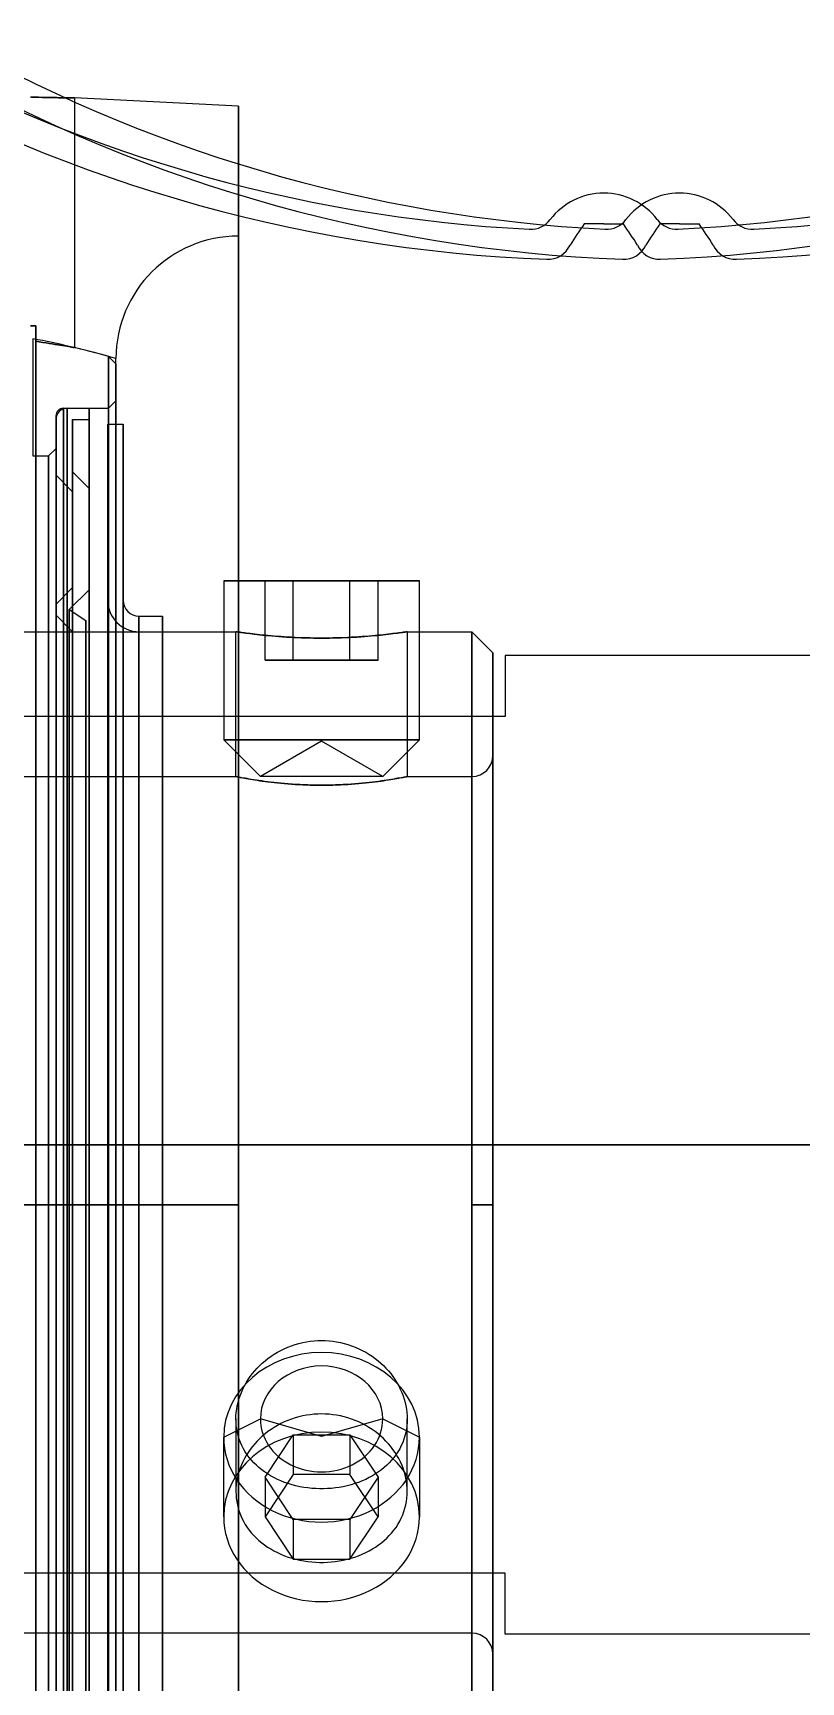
# Model space of a CAD drawing. Header units: millimetres. Extents: x 150937 to 394412, y 327166 to 584759.
# Drawn here: x 224621.3 to 224652.7, y 449877 to 449944.4 of the extents above; entities that cross this region are included whole.
import ezdxf

# ---------------------------------------------------------------- set-up
doc = ezdxf.new("R2010")
doc.units = ezdxf.units.MM
doc.layers.add('MAIN-1', color=7, linetype='Continuous')

# ---------------------------------------------------------------- blocks, each defined once
blk = doc.blocks.new('wewwww')
for q in [(8461.906, 3641.932), (8463.506, 3641.932)]:
    blk.add_line((8462.706, 3641.932), q)
for centre, radius, start, end in [((8462.707, 3581.664), 61.758, 92.15711, 120.28248), ((8460.42, 3642.379), 1, 24.5312, 92.15711), ((8476.798, 3652.492), 18.257, 212.08652, 215.34237), ((8448.588, 3652.508), 18.287, 324.66325, 327.91392), ((8464.991, 3642.379), 1, 87.84556, 155.47147), ((8462.707, 3581.664), 61.758, 59.36694, 87.84556), ((8462.706, 3581.666), 60.558, 92.87017, 119.60566), ((8459.723, 3641.149), 1, 37.31104, 92.87017), ((8465.688, 3641.149), 1, 87.12987, 142.689), ((8462.706, 3581.666), 60.558, 60.03574, 87.12987), ((8462.706, 3643.422), 2.75, 217.31104, 322.689)]:
    blk.add_arc(centre, radius, start, end)
blk = doc.blocks.new('ucf207')
at = {"layer": 'MAIN-1'}
for p, q in [((25.617, 45.263), (25.505, 45.267)), ((25.542, 45.265), (25.66, 45.262)), ((25.727, 45.26), (25.617, 45.263)), ((25.66, 45.262), (25.775, 45.258)), ((25.835, 45.256), (25.727, 45.26)), ((25.775, 45.258), (25.888, 45.255)), ((25.94, 45.254), (25.835, 45.256)), ((25.888, 45.255), (25.998, 45.252)), ((26.043, 45.251), (25.94, 45.254)), ((25.998, 45.252), (26.105, 45.25)), ((26.142, 45.249), (26.043, 45.251)), ((26.105, 45.25), (26.208, 45.248)), ((26.238, 45.247), (26.142, 45.249)), ((26.208, 45.248), (26.306, 45.246)), ((26.33, 45.246), (26.238, 45.247)), ((26.306, 45.246), (26.4, 45.245)), ((26.417, 45.244), (26.33, 45.246)), ((26.4, 45.245), (26.489, 45.243)), ((26.501, 45.243), (26.417, 45.244)), ((26.489, 45.243), (26.574, 45.242)), ((26.58, 45.242), (26.501, 45.243)), ((26.574, 45.242), (26.655, 45.241)), ((26.656, 45.241), (26.58, 45.242)), ((26.655, 45.241), (26.733, 45.241)), ((26.73, 45.241), (26.656, 45.241)), ((26.8, 45.24), (26.73, 45.241)), ((26.733, 45.241), (26.807, 45.24)), ((26.867, 45.24), (26.8, 45.24)), ((26.807, 45.24), (26.877, 45.24)), ((26.93, 45.24), (26.867, 45.24)), ((26.877, 45.24), (26.943, 45.24)), ((26.988, 45.24), (26.93, 45.24)), ((26.943, 45.24), (27.003, 45.24)), ((27.042, 45.24), (26.988, 45.24)), ((27.003, 45.24), (27.059, 45.24)), ((27.091, 45.24), (27.042, 45.24)), ((27.059, 45.24), (27.109, 45.24)), ((27.135, 45.24), (27.091, 45.24)), ((27.109, 45.24), (27.153, 45.24)), ((27.174, 45.24), (27.135, 45.24)), ((27.153, 45.24), (27.192, 45.24)), ((27.208, 45.24), (27.174, 45.24)), ((27.192, 45.24), (27.225, 45.24)), ((27.237, 45.24), (27.208, 45.24)), ((27.225, 45.24), (27.252, 45.24)), ((27.26, 45.24), (27.237, 45.24)), ((27.252, 45.24), (27.267, 45.24)), ((27.278, 45.24), (27.26, 45.24)), ((27.267, 45.24), (27.279, 45.24)), ((27.29, 45.24), (27.278, 45.24)), ((27.279, 45.24), (27.288, 45.24)), ((27.288, 45.24), (27.295, 45.24)), ((27.298, 45.24), (27.29, 45.24)), ((27.295, 45.24), (27.299, 45.24)), ((27.3, 45.24), (27.298, 45.24)), ((27.299, 45.24), (27.3, 45.24)), ((34, 44.889), (27.3, 45.24)), ((27.3, 45.24), (27.3, 35.03)), ((34, 44.889), (34, -44.889)), ((34, -44.889), (34, 44.889)), ((34, 39.583), (34, 0)), ((25.51, 35.915), (25.616, 35.918)), ((25.616, 35.918), (25.51, 35.915)), ((25.616, 35.918), (25.72, 35.92)), ((25.72, 35.92), (25.616, 35.918)), ((25.72, 35.92), (25.72, -36)), ((25.72, 35.286), (25.72, 35.92)), ((25.72, 35.92), (25.72, 35.286)), ((25.72, -36), (25.72, 35.92)), ((25.609, 35.388), (25.609, 30.6)), ((25.72, 35.286), (25.72, 0)), ((25.72, 35.286), (25.867, 35.263)), ((25.867, 35.263), (25.72, 35.286)), ((25.72, 0), (25.72, 35.286)), ((25.867, 35.263), (26.009, 35.24)), ((26.009, 35.24), (25.867, 35.263)), ((26.009, 35.24), (26.145, 35.218)), ((26.145, 35.218), (26.009, 35.24)), ((26.145, 35.218), (26.275, 35.197)), ((26.275, 35.197), (26.145, 35.218)), ((26.275, 35.197), (26.397, 35.177)), ((26.397, 35.177), (26.275, 35.197)), ((26.397, 35.177), (26.512, 35.158)), ((26.512, 35.158), (26.397, 35.177)), ((26.512, 35.158), (26.619, 35.141)), ((26.619, 35.141), (26.512, 35.158)), ((26.619, 35.141), (26.721, 35.124)), ((26.721, 35.124), (26.619, 35.141)), ((26.721, 35.124), (26.817, 35.109)), ((26.817, 35.109), (26.721, 35.124)), ((26.817, 35.109), (26.906, 35.094)), ((26.906, 35.094), (26.817, 35.109)), ((26.906, 35.094), (26.988, 35.081)), ((26.988, 35.081), (26.906, 35.094)), ((26.988, 35.081), (27.061, 35.069)), ((27.061, 35.069), (26.988, 35.081)), ((27.061, 35.069), (27.124, 35.059)), ((27.124, 35.059), (27.061, 35.069)), ((27.124, 35.059), (27.178, 35.05)), ((27.178, 35.05), (27.124, 35.059)), ((27.178, 35.05), (27.223, 35.043)), ((27.223, 35.043), (27.178, 35.05)), ((27.223, 35.043), (27.257, 35.037)), ((27.257, 35.037), (27.223, 35.043)), ((27.257, 35.037), (27.281, 35.033)), ((27.281, 35.033), (27.257, 35.037)), ((27.281, 35.033), (27.295, 35.031)), ((27.295, 35.031), (27.281, 35.033)), ((27.295, 35.031), (27.3, 35.03)), ((27.3, 35.03), (27.295, 35.031)), ((28.7, 34.669), (28.7, 0)), ((28.7, 0), (28.7, 34.669)), ((28.7, 34.669), (29, 34.369)), ((29, 0), (29, 34.583)), ((29, 0), (29, 34.369)), ((29, 34.369), (29, -34.369)), ((29, -34.369), (29, 34.369)), ((26.85, 32.55), (28.7, 32.55)), ((26.85, 0), (26.85, 32.55)), ((26.85, 32.55), (26.85, 0)), ((27.006, 0), (27.006, 32.55)), ((27.006, 32.55), (27.898, 32.55)), ((27.006, 32.55), (27.006, 0)), ((27.898, -32.55), (27.898, 32.55)), ((27.898, 32.55), (27.898, -32.55)), ((28.7, 32.55), (29, 32.85)), ((28.7, -32.55), (28.7, 32.55)), ((28.7, 32.55), (28.7, -32.55)), ((29, -32.85), (29, 32.85)), ((29, 32.85), (29, -32.85)), ((26.55, 0), (26.55, 32.25)), ((26.55, 32.25), (26.55, 0)), ((26.55, 0), (26.55, 32.094)), ((26.55, 32.094), (26.55, 0)), ((27.224, 32.094), (27.898, 32.094)), ((27.224, -32.093), (27.224, 32.094)), ((27.224, 32.094), (27.224, -32.093)), ((27.898, -32.093), (27.898, 32.094)), ((27.898, 32.094), (27.898, -32.093)), ((28.662, -31.899), (28.662, 31.899)), ((28.662, 31.899), (29.3, 31.899)), ((28.662, 31.899), (28.662, -31.899)), ((29.3, -31.899), (29.3, 31.899)), ((29.3, 31.899), (29.3, -31.899)), ((25.609, 30.6), (26.25, 30.6)), ((26.25, 30.6), (26.55, 30.9)), ((26.25, -30.6), (26.25, 30.6)), ((26.25, 30.6), (26.25, -30.6)), ((26.55, -30.9), (26.55, 30.9)), ((26.55, 30.9), (26.55, -30.9)), ((26.55, 29.811), (27.224, 29.137)), ((26.55, -29.811), (26.55, 29.811)), ((26.55, 29.811), (26.55, -29.811)), ((27.224, 29.946), (27.898, 29.272)), ((27.224, 29.946), (27.224, -29.946)), ((27.224, -29.946), (27.224, 29.946)), ((27.224, -29.137), (27.224, 29.137)), ((27.224, 29.137), (27.224, -29.137)), ((27.898, 29.272), (27.898, -29.272)), ((27.898, -29.272), (27.898, 29.272)), ((26.55, 24.55), (27.224, 25.224)), ((27.089, 24.322), (27.898, 25.131)), ((27.224, 25.224), (27.224, -25.224)), ((27.224, -25.224), (27.224, 25.224)), ((27.898, -25.13), (27.898, 25.131)), ((27.898, 25.131), (27.898, -25.13)), ((33.4, 25.5), (34, 25.5)), ((41.4, 25.5), (33.4, 25.5)), ((33.4, 25.5), (33.4, 19)), ((34, 25.5), (41.4, 25.5)), ((35.091, 25.5), (36.245, 25.5)), ((36.245, 25.5), (35.091, 25.5)), ((35.091, 22.25), (35.091, 25.5)), ((36.245, 25.5), (38.555, 25.5)), ((38.555, 25.5), (36.245, 25.5)), ((36.245, 22.25), (36.245, 25.5)), ((36.245, 22.25), (36.245, 25.5)), ((38.555, 25.5), (39.709, 25.5)), ((39.709, 25.5), (38.555, 25.5)), ((38.555, 22.25), (38.555, 25.5)), ((38.555, 22.25), (38.555, 25.5)), ((39.709, 22.25), (39.709, 25.5)), ((41.4, 23.42), (41.4, 25.5)), ((26.55, 24.55), (26.55, -24.55)), ((26.55, -24.55), (26.55, 24.55)), ((27.089, 24.322), (27.763, 23.877)), ((27.089, 24.322), (27.089, -24.322)), ((27.089, -24.322), (27.089, 24.322)), ((28.662, 0), (28.662, 24.696)), ((29.3, 24.696), (29.3, 0)), ((29.3, 0), (29.3, 24.696)), ((26.55, 24.094), (27.224, 23.42)), ((26.55, -24.094), (26.55, 24.094)), ((26.55, 24.094), (26.55, -24.094)), ((27.763, 23.877), (27.763, -23.876)), ((27.763, -23.876), (27.763, 23.877)), ((29.938, 24.058), (30.9, 24.058)), ((29.938, 24.058), (29.938, 0)), ((29.938, 0), (29.938, 24.058)), ((30.9, 24.058), (30.9, -24.058)), ((30.9, -24.058), (30.9, 24.058)), ((23.446, 23.42), (33.9, 23.42)), ((27.224, -23.42), (27.224, 23.42)), ((27.224, 23.42), (27.763, 23.42)), ((27.224, 23.42), (27.224, -23.42)), ((27.763, -23.42), (27.763, 23.42)), ((27.763, 23.42), (27.763, -23.42)), ((29.938, 0), (29.938, 23.42)), ((29.938, 23.42), (29.938, 0)), ((29.938, 23.42), (30.9, 23.42)), ((30.9, -23.42), (30.9, 23.42)), ((30.9, 23.42), (30.9, -23.42)), ((33.903, 23.419), (33.9, 23.42)), ((33.9, 23.42), (33.902, 23.42)), ((33.9, 17.5), (33.9, 23.42)), ((33.902, 23.42), (33.907, 23.419)), ((33.913, 23.418), (33.903, 23.419)), ((33.907, 23.419), (33.916, 23.418)), ((33.93, 23.415), (33.913, 23.418)), ((33.916, 23.418), (33.929, 23.416)), ((33.929, 23.416), (33.945, 23.413)), ((33.955, 23.412), (33.93, 23.415)), ((33.945, 23.413), (33.965, 23.41)), ((33.986, 23.407), (33.955, 23.412)), ((33.965, 23.41), (34.002, 23.405)), ((34.024, 23.402), (33.986, 23.407)), ((34.002, 23.405), (34.046, 23.399)), ((34.07, 23.395), (34.024, 23.402)), ((34.046, 23.399), (34.098, 23.391)), ((34.123, 23.388), (34.07, 23.395)), ((34.098, 23.391), (34.158, 23.383)), ((34.182, 23.379), (34.123, 23.388)), ((34.158, 23.383), (34.225, 23.374)), ((34.249, 23.37), (34.182, 23.379)), ((34.225, 23.374), (34.3, 23.364)), ((34.321, 23.361), (34.249, 23.37)), ((34.3, 23.364), (34.381, 23.353)), ((34.4, 23.35), (34.321, 23.361)), ((34.381, 23.353), (34.469, 23.342)), ((34.485, 23.34), (34.4, 23.35)), ((34.469, 23.342), (34.564, 23.33)), ((34.575, 23.329), (34.485, 23.34)), ((34.564, 23.33), (34.664, 23.318)), ((34.67, 23.317), (34.575, 23.329)), ((34.664, 23.318), (34.768, 23.306)), ((34.769, 23.306), (34.67, 23.317)), ((34.768, 23.306), (34.877, 23.294)), ((34.872, 23.295), (34.769, 23.306)), ((34.979, 23.283), (34.872, 23.295)), ((34.877, 23.294), (34.99, 23.282)), ((35.092, 23.272), (34.979, 23.283)), ((34.99, 23.282), (35.11, 23.27)), ((35.21, 23.26), (35.092, 23.272)), ((35.11, 23.27), (35.236, 23.258)), ((35.334, 23.249), (35.21, 23.26)), ((35.236, 23.258), (35.369, 23.246)), ((35.463, 23.238), (35.334, 23.249)), ((35.369, 23.246), (35.506, 23.234)), ((35.597, 23.227), (35.463, 23.238)), ((35.506, 23.234), (35.649, 23.223)), ((35.735, 23.217), (35.597, 23.227)), ((35.649, 23.223), (35.797, 23.212)), ((35.877, 23.207), (35.735, 23.217)), ((35.797, 23.212), (35.949, 23.202)), ((36.023, 23.198), (35.877, 23.207)), ((35.949, 23.202), (36.104, 23.193)), ((36.171, 23.19), (36.023, 23.198)), ((36.104, 23.193), (36.263, 23.185)), ((36.322, 23.182), (36.171, 23.19)), ((36.263, 23.185), (36.424, 23.178)), ((36.475, 23.175), (36.322, 23.182)), ((36.424, 23.178), (36.586, 23.171)), ((36.629, 23.17), (36.475, 23.175)), ((36.586, 23.171), (36.75, 23.166)), ((36.784, 23.165), (36.629, 23.17)), ((36.75, 23.166), (36.914, 23.162)), ((36.94, 23.162), (36.784, 23.165)), ((36.914, 23.162), (37.077, 23.159)), ((37.094, 23.159), (36.94, 23.162)), ((37.077, 23.159), (37.239, 23.158)), ((37.248, 23.158), (37.094, 23.159)), ((37.239, 23.158), (37.4, 23.157)), ((37.4, 23.157), (37.248, 23.158)), ((37.552, 23.158), (37.4, 23.157)), ((37.4, 23.157), (37.561, 23.158)), ((37.706, 23.159), (37.552, 23.158)), ((37.561, 23.158), (37.723, 23.159)), ((37.86, 23.162), (37.706, 23.159)), ((37.723, 23.159), (37.886, 23.162)), ((38.016, 23.165), (37.86, 23.162)), ((37.886, 23.162), (38.05, 23.166)), ((38.171, 23.17), (38.016, 23.165)), ((38.05, 23.166), (38.214, 23.171)), ((38.325, 23.175), (38.171, 23.17)), ((38.214, 23.171), (38.376, 23.178)), ((38.478, 23.182), (38.325, 23.175)), ((38.376, 23.178), (38.537, 23.185)), ((38.629, 23.19), (38.478, 23.182)), ((38.537, 23.185), (38.696, 23.193)), ((38.777, 23.198), (38.629, 23.19)), ((38.696, 23.193), (38.851, 23.202)), ((38.923, 23.207), (38.777, 23.198)), ((38.851, 23.202), (39.003, 23.212)), ((39.065, 23.217), (38.923, 23.207)), ((39.003, 23.212), (39.151, 23.223)), ((39.203, 23.227), (39.065, 23.217)), ((39.151, 23.223), (39.294, 23.234)), ((39.337, 23.238), (39.203, 23.227)), ((39.294, 23.234), (39.431, 23.246)), ((39.466, 23.249), (39.337, 23.238)), ((39.431, 23.246), (39.564, 23.258)), ((39.59, 23.26), (39.466, 23.249)), ((39.564, 23.258), (39.69, 23.27)), ((39.708, 23.272), (39.59, 23.26)), ((39.69, 23.27), (39.81, 23.282)), ((39.821, 23.283), (39.708, 23.272)), ((39.81, 23.282), (39.923, 23.294)), ((39.928, 23.295), (39.821, 23.283)), ((39.923, 23.294), (40.032, 23.306)), ((40.031, 23.306), (39.928, 23.295)), ((40.13, 23.317), (40.031, 23.306)), ((40.032, 23.306), (40.136, 23.318)), ((40.225, 23.329), (40.13, 23.317)), ((40.136, 23.318), (40.236, 23.33)), ((40.315, 23.34), (40.225, 23.329)), ((40.236, 23.33), (40.331, 23.342)), ((40.4, 23.35), (40.315, 23.34)), ((40.331, 23.342), (40.419, 23.353)), ((40.479, 23.361), (40.4, 23.35)), ((40.419, 23.353), (40.5, 23.364)), ((40.551, 23.37), (40.479, 23.361)), ((40.5, 23.364), (40.575, 23.374)), ((40.618, 23.379), (40.551, 23.37)), ((40.575, 23.374), (40.642, 23.383)), ((40.677, 23.388), (40.618, 23.379)), ((40.642, 23.383), (40.702, 23.391)), ((40.73, 23.395), (40.677, 23.388)), ((40.702, 23.391), (40.754, 23.399)), ((40.776, 23.402), (40.73, 23.395)), ((40.754, 23.399), (40.798, 23.405)), ((40.814, 23.407), (40.776, 23.402)), ((40.798, 23.405), (40.835, 23.41)), ((40.845, 23.412), (40.814, 23.407)), ((40.835, 23.41), (40.855, 23.413)), ((40.87, 23.415), (40.845, 23.412)), ((40.855, 23.413), (40.871, 23.416)), ((40.887, 23.418), (40.87, 23.415)), ((40.871, 23.416), (40.884, 23.418)), ((40.884, 23.418), (40.893, 23.419)), ((40.897, 23.419), (40.887, 23.418)), ((40.893, 23.419), (40.898, 23.42)), ((40.9, 23.42), (40.897, 23.419)), ((40.898, 23.42), (40.9, 23.42)), ((40.9, 23.42), (41.4, 23.42)), ((40.9, 23.42), (40.9, 17.5)), ((41.4, 23.42), (43.542, 23.42)), ((41.4, 19), (41.4, 23.42)), ((43.542, 23.42), (44.4, 22.562)), ((43.542, 23.42), (43.542, -23.42)), ((43.542, -23.42), (43.542, 23.42)), ((35.091, 22.25), (36.245, 22.25)), ((36.245, 22.25), (35.091, 22.25)), ((36.245, 22.25), (38.555, 22.25)), ((38.555, 22.25), (36.245, 22.25)), ((39.709, 22.25), (38.555, 22.25)), ((38.555, 22.25), (39.709, 22.25)), ((44.4, 22.562), (44.4, -22.562)), ((44.4, -22.562), (44.4, 22.562)), ((41.4, 19), (33.4, 19)), ((33.4, 19), (34.9, 17.5)), ((33.4, 19), (41.4, 19)), ((37.4, 18.943), (34.9, 17.5)), ((39.9, 17.5), (37.4, 18.943)), ((39.9, 17.5), (41.4, 19)), ((44.4, 0), (44.4, 18.358)), ((2.358, 17.5), (33.9, 17.5)), ((33.904, 17.499), (33.9, 17.5)), ((33.9, 17.5), (33.903, 17.499)), ((33.903, 17.499), (33.913, 17.497)), ((33.915, 17.497), (33.904, 17.499)), ((33.913, 17.497), (33.931, 17.494)), ((33.933, 17.493), (33.915, 17.497)), ((33.931, 17.494), (33.955, 17.489)), ((33.96, 17.488), (33.933, 17.493)), ((33.955, 17.489), (33.986, 17.483)), ((33.994, 17.481), (33.96, 17.488)), ((33.986, 17.483), (34.025, 17.475)), ((34.036, 17.473), (33.994, 17.481)), ((34.025, 17.475), (34.07, 17.467)), ((34.086, 17.464), (34.036, 17.473)), ((34.07, 17.467), (34.123, 17.457)), ((34.144, 17.453), (34.086, 17.464)), ((34.123, 17.457), (34.183, 17.446)), ((34.209, 17.441), (34.144, 17.453)), ((34.183, 17.446), (34.249, 17.434)), ((34.281, 17.428), (34.209, 17.441)), ((34.249, 17.434), (34.322, 17.421)), ((34.36, 17.414), (34.281, 17.428)), ((34.322, 17.421), (34.401, 17.407)), ((34.445, 17.399), (34.36, 17.414)), ((34.401, 17.407), (34.485, 17.392)), ((34.537, 17.384), (34.445, 17.399)), ((34.485, 17.392), (34.575, 17.378)), ((34.634, 17.368), (34.537, 17.384)), ((34.575, 17.378), (34.67, 17.362)), ((34.736, 17.352), (34.634, 17.368)), ((34.67, 17.362), (34.769, 17.347)), ((34.843, 17.336), (34.736, 17.352)), ((34.769, 17.347), (34.872, 17.332)), ((34.953, 17.32), (34.843, 17.336)), ((34.872, 17.332), (34.979, 17.316)), ((34.948, 17.5), (34.9, 17.5)), ((39.9, 17.5), (34.9, 17.5)), ((39.852, 17.5), (34.948, 17.5)), ((35.069, 17.304), (34.953, 17.32)), ((34.979, 17.316), (35.092, 17.301)), ((35.192, 17.288), (35.069, 17.304)), ((35.092, 17.301), (35.21, 17.286)), ((35.32, 17.272), (35.192, 17.288)), ((35.21, 17.286), (35.334, 17.27)), ((35.455, 17.256), (35.32, 17.272)), ((35.334, 17.27), (35.463, 17.256)), ((35.594, 17.241), (35.455, 17.256)), ((35.463, 17.256), (35.596, 17.241)), ((35.739, 17.227), (35.594, 17.241)), ((35.596, 17.241), (35.735, 17.227)), ((35.735, 17.227), (35.877, 17.214)), ((35.887, 17.213), (35.739, 17.227)), ((35.877, 17.214), (36.022, 17.202)), ((36.04, 17.2), (35.887, 17.213)), ((36.022, 17.202), (36.171, 17.19)), ((36.195, 17.189), (36.04, 17.2)), ((36.171, 17.19), (36.322, 17.18)), ((36.353, 17.178), (36.195, 17.189)), ((36.322, 17.18), (36.474, 17.171)), ((36.514, 17.169), (36.353, 17.178)), ((36.474, 17.171), (36.629, 17.164)), ((36.675, 17.162), (36.514, 17.169)), ((36.629, 17.164), (36.784, 17.157)), ((36.837, 17.156), (36.675, 17.162)), ((36.784, 17.157), (36.939, 17.153)), ((36.999, 17.151), (36.837, 17.156)), ((36.939, 17.153), (37.094, 17.149)), ((37.161, 17.148), (36.999, 17.151)), ((37.094, 17.149), (37.248, 17.147)), ((37.321, 17.147), (37.161, 17.148)), ((37.248, 17.147), (37.4, 17.146)), ((37.479, 17.147), (37.321, 17.147)), ((37.4, 17.146), (37.552, 17.147)), ((37.639, 17.148), (37.479, 17.147)), ((37.552, 17.147), (37.706, 17.149)), ((37.801, 17.151), (37.639, 17.148)), ((37.706, 17.149), (37.861, 17.153)), ((37.963, 17.156), (37.801, 17.151)), ((37.861, 17.153), (38.016, 17.157)), ((38.125, 17.162), (37.963, 17.156)), ((38.016, 17.157), (38.171, 17.164)), ((38.286, 17.169), (38.125, 17.162)), ((38.171, 17.164), (38.326, 17.171)), ((38.447, 17.178), (38.286, 17.169)), ((38.326, 17.171), (38.478, 17.18)), ((38.605, 17.189), (38.447, 17.178)), ((38.478, 17.18), (38.629, 17.19)), ((38.76, 17.2), (38.605, 17.189)), ((38.629, 17.19), (38.778, 17.202)), ((38.913, 17.213), (38.76, 17.2)), ((38.778, 17.202), (38.923, 17.214)), ((39.061, 17.227), (38.913, 17.213)), ((38.923, 17.214), (39.065, 17.227)), ((39.206, 17.241), (39.061, 17.227)), ((39.065, 17.227), (39.204, 17.241)), ((39.204, 17.241), (39.337, 17.256)), ((39.345, 17.256), (39.206, 17.241)), ((39.337, 17.256), (39.466, 17.27)), ((39.48, 17.272), (39.345, 17.256)), ((39.466, 17.27), (39.59, 17.286)), ((39.608, 17.288), (39.48, 17.272)), ((39.59, 17.286), (39.708, 17.301)), ((39.731, 17.304), (39.608, 17.288)), ((39.708, 17.301), (39.821, 17.316)), ((39.847, 17.32), (39.731, 17.304)), ((39.821, 17.316), (39.928, 17.332)), ((39.957, 17.336), (39.847, 17.32)), ((39.9, 17.5), (39.852, 17.5)), ((39.928, 17.332), (40.031, 17.347)), ((40.064, 17.352), (39.957, 17.336)), ((40.031, 17.347), (40.13, 17.362)), ((40.166, 17.368), (40.064, 17.352)), ((40.13, 17.362), (40.225, 17.378)), ((40.263, 17.384), (40.166, 17.368)), ((40.225, 17.378), (40.315, 17.392)), ((40.355, 17.399), (40.263, 17.384)), ((40.315, 17.392), (40.399, 17.407)), ((40.44, 17.414), (40.355, 17.399)), ((40.399, 17.407), (40.478, 17.421)), ((40.519, 17.428), (40.44, 17.414)), ((40.478, 17.421), (40.551, 17.434)), ((40.591, 17.441), (40.519, 17.428)), ((40.551, 17.434), (40.617, 17.446)), ((40.656, 17.453), (40.591, 17.441)), ((40.617, 17.446), (40.677, 17.457)), ((40.714, 17.464), (40.656, 17.453)), ((40.677, 17.457), (40.73, 17.467)), ((40.764, 17.473), (40.714, 17.464)), ((40.73, 17.467), (40.775, 17.475)), ((40.806, 17.481), (40.764, 17.473)), ((40.775, 17.475), (40.814, 17.483)), ((40.84, 17.488), (40.806, 17.481)), ((40.814, 17.483), (40.845, 17.489)), ((40.867, 17.493), (40.84, 17.488)), ((40.845, 17.489), (40.869, 17.494)), ((40.885, 17.497), (40.867, 17.493)), ((40.869, 17.494), (40.887, 17.497)), ((40.896, 17.499), (40.885, 17.497)), ((40.887, 17.497), (40.897, 17.499)), ((40.9, 17.5), (40.896, 17.499)), ((40.897, 17.499), (40.9, 17.5)), ((40.9, 17.5), (43.542, 17.5)), ((43.542, 0), (43.542, 17.5)), ((43.542, 17.5), (43.542, 0)), ((28.7, 0), (19, 0)), ((19, 0), (28.7, 0)), ((25.72, 0), (29, 0)), ((29, 0), (25.72, 0)), ((25.72, -35.367), (25.72, 0)), ((26.55, 0), (26.55, -32.25)), ((26.55, -32.25), (26.55, 0)), ((26.85, 0), (26.55, 0)), ((26.55, 0), (26.85, 0)), ((26.55, 0), (27.006, 0)), ((27.006, 0), (26.55, 0)), ((26.55, 0), (26.55, -32.093)), ((26.55, -32.093), (26.55, 0)), ((26.85, 0), (26.85, -32.55)), ((26.85, -32.55), (26.85, 0)), ((27.006, -32.55), (27.006, 0)), ((27.006, 0), (27.006, -32.55)), ((29.938, 0), (28.662, 0)), ((28.662, 0), (29.938, 0)), ((28.662, -24.696), (28.662, 0)), ((28.7, 0), (28.7, -34.669)), ((28.7, -34.669), (28.7, 0)), ((34, 0), (29, 0)), ((29, 0), (34, 0)), ((29, -34.583), (29, 0)), ((29, -34.369), (29, 0)), ((29.3, 0), (29.938, 0)), ((29.3, -24.696), (29.3, 0)), ((29.938, 0), (29.3, 0)), ((29.938, -23.42), (29.938, 0)), ((29.938, 0), (29.938, -24.058)), ((29.938, -24.058), (29.938, 0)), ((29.938, 0), (29.938, -23.42)), ((34, 0), (34, -39.583)), ((43.542, -17.5), (43.542, 0)), ((44.4, 0), (43.542, 0)), ((43.542, 0), (44.4, 0)), ((43.542, 0), (43.542, -17.5)), ((44.4, -18.358), (44.4, 0)), ((35.463, -6.103), (35.596, -6.023)), ((35.596, -6.023), (35.735, -5.948)), ((35.735, -5.948), (35.877, -5.878)), ((35.877, -5.878), (36.022, -5.815)), ((36.022, -5.815), (36.171, -5.757)), ((36.171, -5.757), (36.322, -5.707)), ((36.322, -5.707), (36.474, -5.663)), ((36.474, -5.663), (36.629, -5.625)), ((36.629, -5.625), (36.784, -5.595)), ((36.784, -5.595), (36.939, -5.572)), ((36.939, -5.572), (37.094, -5.555)), ((37.094, -5.555), (37.248, -5.545)), ((37.248, -5.545), (37.4, -5.542)), ((37.4, -5.542), (37.552, -5.545)), ((37.552, -5.545), (37.706, -5.555)), ((37.706, -5.555), (37.861, -5.572)), ((37.861, -5.572), (38.016, -5.595)), ((38.016, -5.595), (38.171, -5.625)), ((38.171, -5.625), (38.326, -5.663)), ((38.326, -5.663), (38.478, -5.707)), ((38.478, -5.707), (38.629, -5.757)), ((38.629, -5.757), (38.778, -5.815)), ((38.778, -5.815), (38.923, -5.878)), ((38.923, -5.878), (39.065, -5.948)), ((39.065, -5.948), (39.204, -6.023)), ((39.204, -6.023), (39.337, -6.103)), ((34.67, -6.784), (34.769, -6.674)), ((34.769, -6.674), (34.872, -6.569)), ((34.872, -6.569), (34.979, -6.469)), ((34.979, -6.469), (35.092, -6.372)), ((35.092, -6.372), (35.21, -6.279)), ((35.21, -6.279), (35.334, -6.189)), ((35.334, -6.189), (35.463, -6.103)), ((39.337, -6.103), (39.466, -6.189)), ((39.466, -6.189), (39.59, -6.279)), ((39.59, -6.279), (39.708, -6.372)), ((39.708, -6.372), (39.821, -6.469)), ((39.821, -6.469), (39.928, -6.569)), ((39.928, -6.569), (40.031, -6.674)), ((40.031, -6.674), (40.13, -6.784)), ((34.183, -7.53), (34.249, -7.397)), ((34.249, -7.397), (34.322, -7.268)), ((34.322, -7.268), (34.401, -7.141)), ((34.401, -7.141), (34.485, -7.018)), ((34.485, -7.018), (34.575, -6.899)), ((34.575, -6.899), (34.67, -6.784)), ((40.13, -6.784), (40.225, -6.899)), ((40.225, -6.899), (40.315, -7.018)), ((40.315, -7.018), (40.399, -7.141)), ((40.399, -7.141), (40.478, -7.268)), ((40.478, -7.268), (40.551, -7.397)), ((40.551, -7.397), (40.617, -7.53)), ((33.955, -8.211), (33.986, -8.074)), ((33.986, -8.074), (34.025, -7.936)), ((34.025, -7.936), (34.07, -7.799)), ((34.07, -7.799), (34.123, -7.664)), ((34.123, -7.664), (34.183, -7.53)), ((40.617, -7.53), (40.677, -7.664)), ((40.677, -7.664), (40.73, -7.799)), ((40.73, -7.799), (40.775, -7.936)), ((40.775, -7.936), (40.814, -8.074)), ((40.814, -8.074), (40.845, -8.211)), ((33.4, -9.5), (34.9, -8.75)), ((33.9, -8.75), (33.903, -8.618)), ((33.904, -8.887), (33.9, -8.75)), ((33.9, -8.75), (33.9, -11.71)), ((33.903, -8.618), (33.913, -8.484)), ((33.913, -8.484), (33.931, -8.348)), ((33.931, -8.348), (33.955, -8.211)), ((37.4, -9.472), (34.9, -8.75)), ((36.171, -8.757), (36.023, -8.812)), ((36.322, -8.707), (36.171, -8.757)), ((36.475, -8.664), (36.322, -8.707)), ((36.629, -8.628), (36.475, -8.664)), ((36.784, -8.599), (36.629, -8.628)), ((36.94, -8.576), (36.784, -8.599)), ((37.094, -8.56), (36.94, -8.576)), ((37.248, -8.551), (37.094, -8.56)), ((37.4, -8.547), (37.248, -8.551)), ((37.552, -8.551), (37.4, -8.547)), ((39.9, -8.75), (37.4, -9.472)), ((37.706, -8.56), (37.552, -8.551)), ((37.86, -8.576), (37.706, -8.56)), ((38.016, -8.599), (37.86, -8.576)), ((38.171, -8.628), (38.016, -8.599)), ((38.325, -8.664), (38.171, -8.628)), ((38.478, -8.707), (38.325, -8.664)), ((38.629, -8.757), (38.478, -8.707)), ((38.777, -8.812), (38.629, -8.757)), ((39.9, -8.75), (41.4, -9.5)), ((40.845, -8.211), (40.869, -8.348)), ((40.869, -8.348), (40.887, -8.484)), ((40.887, -8.484), (40.897, -8.618)), ((40.9, -8.75), (40.896, -8.887)), ((40.897, -8.618), (40.9, -8.75)), ((40.9, -11.71), (40.9, -8.75)), ((33.915, -9.026), (33.904, -8.887)), ((33.933, -9.164), (33.915, -9.026)), ((33.96, -9.302), (33.933, -9.164)), ((33.994, -9.439), (33.96, -9.302)), ((35.092, -9.357), (34.979, -9.453)), ((35.091, -11.125), (36.245, -9.393)), ((35.21, -9.266), (35.092, -9.357)), ((35.334, -9.178), (35.21, -9.266)), ((35.463, -9.094), (35.334, -9.178)), ((35.597, -9.016), (35.463, -9.094)), ((35.735, -8.942), (35.597, -9.016)), ((35.877, -8.874), (35.735, -8.942)), ((36.023, -8.812), (35.877, -8.874)), ((36.245, -9.393), (36.245, -11.018)), ((36.245, -9.393), (38.555, -9.393)), ((38.555, -9.393), (38.555, -11.018)), ((38.555, -9.393), (39.709, -11.125)), ((38.923, -8.874), (38.777, -8.812)), ((39.065, -8.942), (38.923, -8.874)), ((39.203, -9.016), (39.065, -8.942)), ((39.337, -9.094), (39.203, -9.016)), ((39.466, -9.178), (39.337, -9.094)), ((39.59, -9.266), (39.466, -9.178)), ((39.708, -9.357), (39.59, -9.266)), ((39.821, -9.453), (39.708, -9.357)), ((40.84, -9.302), (40.806, -9.439)), ((40.867, -9.164), (40.84, -9.302)), ((40.885, -9.026), (40.867, -9.164)), ((40.896, -8.887), (40.885, -9.026)), ((33.4, -12.75), (33.4, -9.5)), ((34.036, -9.574), (33.994, -9.439)), ((34.086, -9.707), (34.036, -9.574)), ((34.144, -9.838), (34.086, -9.707)), ((34.209, -9.965), (34.144, -9.838)), ((34.281, -10.089), (34.209, -9.965)), ((34.36, -10.209), (34.281, -10.089)), ((34.485, -9.992), (34.4, -10.114)), ((34.575, -9.875), (34.485, -9.992)), ((34.67, -9.762), (34.575, -9.875)), ((34.769, -9.654), (34.67, -9.762)), ((34.872, -9.551), (34.769, -9.654)), ((34.979, -9.453), (34.872, -9.551)), ((39.928, -9.551), (39.821, -9.453)), ((40.031, -9.654), (39.928, -9.551)), ((40.13, -9.762), (40.031, -9.654)), ((40.225, -9.875), (40.13, -9.762)), ((40.315, -9.992), (40.225, -9.875)), ((40.4, -10.114), (40.315, -9.992)), ((40.519, -10.089), (40.44, -10.209)), ((40.591, -9.965), (40.519, -10.089)), ((40.656, -9.838), (40.591, -9.965)), ((40.714, -9.707), (40.656, -9.838)), ((40.764, -9.574), (40.714, -9.707)), ((40.806, -9.439), (40.764, -9.574)), ((41.4, -9.5), (41.4, -12.75)), ((34.07, -10.764), (34.024, -10.9)), ((34.123, -10.63), (34.07, -10.764)), ((34.182, -10.497), (34.123, -10.63)), ((34.249, -10.367), (34.182, -10.497)), ((34.321, -10.239), (34.249, -10.367)), ((34.4, -10.114), (34.321, -10.239)), ((34.445, -10.324), (34.36, -10.209)), ((34.537, -10.435), (34.445, -10.324)), ((34.634, -10.541), (34.537, -10.435)), ((34.736, -10.642), (34.634, -10.541)), ((34.843, -10.738), (34.736, -10.642)), ((34.953, -10.827), (34.843, -10.738)), ((39.957, -10.738), (39.847, -10.827)), ((40.064, -10.642), (39.957, -10.738)), ((40.166, -10.541), (40.064, -10.642)), ((40.263, -10.435), (40.166, -10.541)), ((40.355, -10.324), (40.263, -10.435)), ((40.44, -10.209), (40.355, -10.324)), ((40.479, -10.239), (40.4, -10.114)), ((40.551, -10.367), (40.479, -10.239)), ((40.618, -10.497), (40.551, -10.367)), ((40.677, -10.63), (40.618, -10.497)), ((40.73, -10.764), (40.677, -10.63)), ((40.776, -10.9), (40.73, -10.764)), ((33.913, -11.444), (33.903, -11.578)), ((33.93, -11.309), (33.913, -11.444)), ((33.955, -11.173), (33.93, -11.309)), ((33.986, -11.036), (33.955, -11.173)), ((34.024, -10.9), (33.986, -11.036)), ((35.069, -10.913), (34.953, -10.827)), ((35.192, -10.996), (35.069, -10.913)), ((36.245, -11.018), (35.091, -12.75)), ((35.091, -11.125), (35.091, -12.75)), ((36.245, -12.857), (35.091, -11.125)), ((35.32, -11.074), (35.192, -10.996)), ((35.455, -11.148), (35.32, -11.074)), ((35.594, -11.217), (35.455, -11.148)), ((35.739, -11.281), (35.594, -11.217)), ((35.887, -11.34), (35.739, -11.281)), ((36.04, -11.393), (35.887, -11.34)), ((36.195, -11.44), (36.04, -11.393)), ((36.353, -11.482), (36.195, -11.44)), ((38.555, -11.018), (36.245, -11.018)), ((38.605, -11.44), (38.447, -11.482)), ((39.709, -12.75), (38.555, -11.018)), ((39.709, -11.125), (38.555, -12.857)), ((38.76, -11.393), (38.605, -11.44)), ((38.913, -11.34), (38.76, -11.393)), ((39.061, -11.281), (38.913, -11.34)), ((39.206, -11.217), (39.061, -11.281)), ((39.345, -11.148), (39.206, -11.217)), ((39.48, -11.074), (39.345, -11.148)), ((39.608, -10.996), (39.48, -11.074)), ((39.731, -10.913), (39.608, -10.996)), ((39.709, -11.125), (39.709, -12.75)), ((39.847, -10.827), (39.731, -10.913)), ((40.814, -11.036), (40.776, -10.9)), ((40.845, -11.173), (40.814, -11.036)), ((40.87, -11.309), (40.845, -11.173)), ((40.887, -11.444), (40.87, -11.309)), ((40.897, -11.578), (40.887, -11.444)), ((33.903, -11.578), (33.9, -11.71)), ((33.9, -11.71), (33.904, -11.847)), ((33.904, -11.847), (33.915, -11.986)), ((33.915, -11.986), (33.933, -12.124)), ((33.933, -12.124), (33.96, -12.263)), ((36.514, -11.517), (36.353, -11.482)), ((36.675, -11.546), (36.514, -11.517)), ((36.837, -11.569), (36.675, -11.546)), ((36.999, -11.587), (36.837, -11.569)), ((37.161, -11.598), (36.999, -11.587)), ((37.321, -11.604), (37.161, -11.598)), ((37.479, -11.604), (37.321, -11.604)), ((37.639, -11.598), (37.479, -11.604)), ((37.801, -11.587), (37.639, -11.598)), ((37.963, -11.569), (37.801, -11.587)), ((38.125, -11.546), (37.963, -11.569)), ((38.286, -11.517), (38.125, -11.546)), ((38.447, -11.482), (38.286, -11.517)), ((40.84, -12.263), (40.867, -12.124)), ((40.867, -12.124), (40.885, -11.986)), ((40.885, -11.986), (40.896, -11.847)), ((40.896, -11.847), (40.9, -11.71)), ((40.9, -11.71), (40.897, -11.578)), ((33.96, -12.263), (33.994, -12.4)), ((33.994, -12.4), (34.036, -12.537)), ((34.036, -12.537), (34.086, -12.671)), ((34.086, -12.671), (34.143, -12.803)), ((34.143, -12.803), (34.208, -12.932)), ((35.091, -12.75), (36.245, -14.482)), ((38.555, -14.482), (39.709, -12.75)), ((40.592, -12.932), (40.657, -12.803)), ((40.657, -12.803), (40.714, -12.671)), ((40.714, -12.671), (40.764, -12.537)), ((40.764, -12.537), (40.806, -12.4)), ((40.806, -12.4), (40.84, -12.263)), ((34.208, -12.932), (34.28, -13.057)), ((34.28, -13.057), (34.359, -13.179)), ((34.359, -13.179), (34.445, -13.297)), ((34.445, -13.297), (34.537, -13.41)), ((34.537, -13.41), (34.634, -13.518)), ((36.245, -12.857), (36.245, -14.482)), ((38.555, -12.857), (36.245, -12.857)), ((38.555, -12.857), (38.555, -14.482)), ((40.166, -13.518), (40.263, -13.41)), ((40.263, -13.41), (40.355, -13.297)), ((40.355, -13.297), (40.441, -13.179)), ((40.441, -13.179), (40.52, -13.057)), ((40.52, -13.057), (40.592, -12.932)), ((34.634, -13.518), (34.736, -13.621)), ((34.736, -13.621), (34.843, -13.718)), ((34.843, -13.718), (34.953, -13.81)), ((34.953, -13.81), (35.069, -13.898)), ((35.069, -13.898), (35.192, -13.983)), ((35.192, -13.983), (35.321, -14.063)), ((35.321, -14.063), (35.455, -14.139)), ((35.455, -14.139), (35.595, -14.21)), ((39.205, -14.21), (39.345, -14.139)), ((39.345, -14.139), (39.479, -14.063)), ((39.479, -14.063), (39.608, -13.983)), ((39.608, -13.983), (39.731, -13.898)), ((39.731, -13.898), (39.847, -13.81)), ((39.847, -13.81), (39.957, -13.718)), ((39.957, -13.718), (40.064, -13.621)), ((40.064, -13.621), (40.166, -13.518)), ((35.595, -14.21), (35.739, -14.276)), ((35.739, -14.276), (35.888, -14.337)), ((35.888, -14.337), (36.04, -14.391)), ((36.04, -14.391), (36.196, -14.44)), ((36.196, -14.44), (36.354, -14.483)), ((36.245, -14.482), (38.555, -14.482)), ((36.354, -14.483), (36.514, -14.519)), ((36.514, -14.519), (36.676, -14.55)), ((36.676, -14.55), (36.838, -14.574)), ((36.838, -14.574), (37, -14.591)), ((37, -14.591), (37.161, -14.603)), ((37.161, -14.603), (37.321, -14.609)), ((37.321, -14.609), (37.479, -14.609)), ((37.479, -14.609), (37.639, -14.603)), ((37.639, -14.603), (37.8, -14.591)), ((37.8, -14.591), (37.962, -14.574)), ((37.962, -14.574), (38.124, -14.55)), ((38.124, -14.55), (38.286, -14.519)), ((38.286, -14.519), (38.446, -14.483)), ((38.446, -14.483), (38.604, -14.44)), ((38.604, -14.44), (38.76, -14.391)), ((38.76, -14.391), (38.912, -14.337)), ((38.912, -14.337), (39.061, -14.276)), ((39.061, -14.276), (39.205, -14.21)), ((43.542, -17.5), (2.358, -17.5))]:
    blk.add_line(p, q, dxfattribs=at)
for centre, radius, start, end in [((34, 34.583), 5, 89.99998, 179.99998), ((19, 0), 36, 74.36878, 79.42129), ((19, 0), 36, 73.87237, 76.67023), ((26.85, 32.25), 0.3, 89.99998, 180.00002), ((27.006, 32.094), 0.456, 89.99998, 180.00027), ((29.938, 24.696), 1.276, 180.00004, 270.00002), ((29.938, 24.696), 0.638, 180.00009, 270.00008), ((43.542, 18.358), 0.858, 270.00002, 0), ((43.542, -18.358), 0.858, 0, 89.99998)]:
    blk.add_arc(centre, radius, start, end, dxfattribs=at)
for centre, major_axis, start_param, end_param in [((37.4, -9.5), (-4, 0), 3.141593, 6.283185), ((37.4, -8.75), (-2.5, 0), 3.141593, 6.283185), ((37.4, -8.75), (-2.5, 0), 0, 3.141593), ((37.4, -12.75), (-4, 0), 3.141593, 6.283185), ((37.4, -9.5), (-4, 0), 0, 3.141593), ((37.4, -12.75), (-4, 0), 0, 3.141593)]:
    blk.add_ellipse(centre, major_axis=major_axis, ratio=0.866025, start_param=start_param, end_param=end_param, dxfattribs=at)
blk = doc.blocks.new('bearshaft_c2')
for p, q in [((208, 20), (42.4, 20)), ((42.4, 20), (42.4, 17.5)), ((42.4, 17.5), (-2.5, 17.5)), ((243.912, 0), (-25.058, 0)), ((42.4, -17.5), (-2.5, -17.5)), ((42.4, -20), (42.4, -17.5)), ((198, -20), (42.4, -20))]:
    blk.add_line(p, q)
blk = doc.blocks.new('*U202')
blk.add_line((-117, -175), (501.804, -175))
for name, p in [('bearshaft_c2', (-109.5, -174.998)), ('ucf207', (-112, -177.45))]:
    blk.add_blockref(name, p)
at = {"rotation": 180}
blk.add_blockref('wewwww', (8402.729, 3504.564), dxfattribs=at)

msp = doc.modelspace()

# ---------------------------------------------------------------- block references
msp.add_blockref('*U202', (224707.669, 450073.93))
at = {"rotation": 180}
msp.add_blockref('wewwww', (233107.304, 453578.494), dxfattribs=at)

doc.saveas('drawing.dxf')
